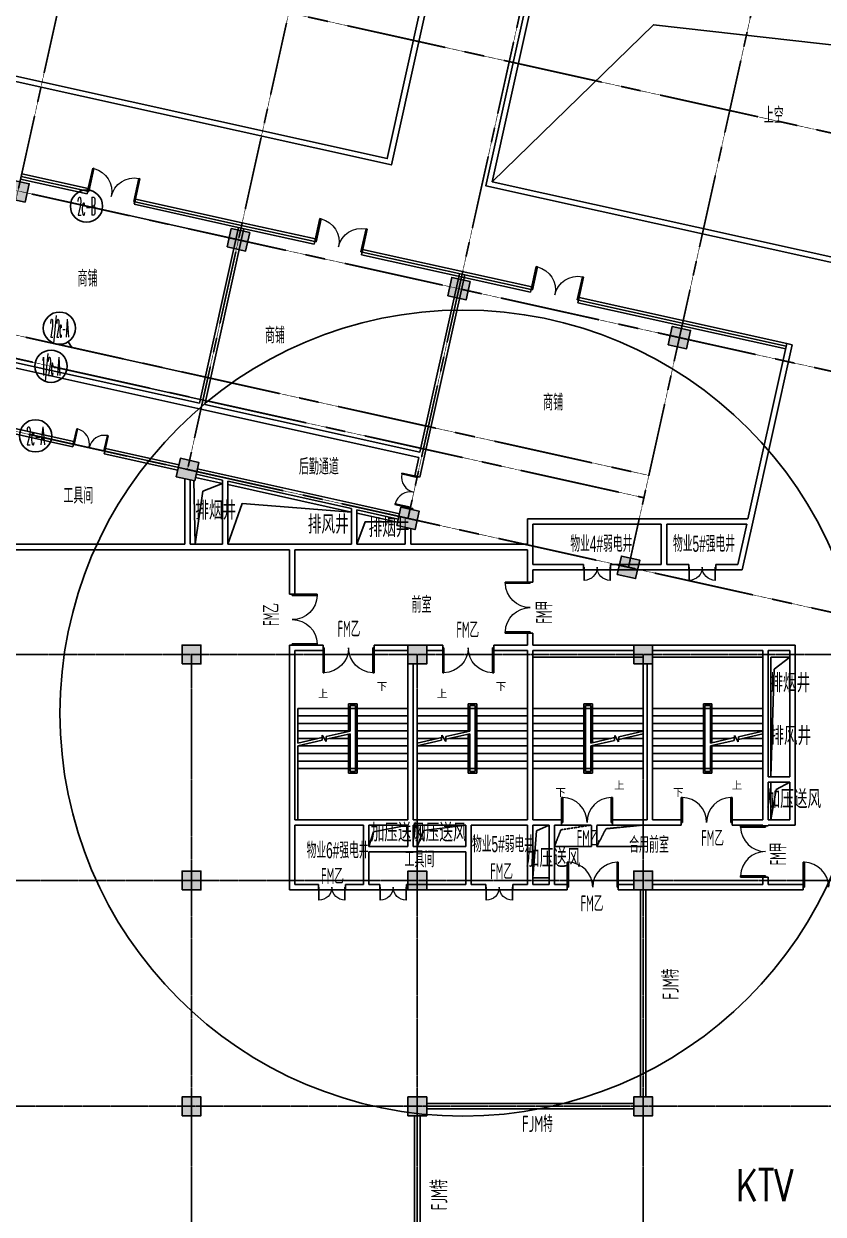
# Model space of a CAD drawing. Header units: metres. Extents: x -605703 to 859526, y 36355 to 746455.
# Drawn here: x -387646 to -357912, y 645104 to 689374 of the extents above; entities that cross this region are included whole.
import ezdxf
from ezdxf.enums import TextEntityAlignment as Align

# ---------------------------------------------------------------- set-up
doc = ezdxf.new("R2010")
doc.units = ezdxf.units.M
doc.linetypes.add('CENTER2', pattern=[2.541, 1.587, -0.318, 0.318, -0.318])
doc.linetypes.add('DASH', pattern=[0.35, 0.25, -0.1])
for name, color, linetype in [('ACS-JZ', 1, 'Continuous'), ('AXIS', 3, 'Continuous'), ('AXIS_TEXT', 7, 'Continuous'), ('COLUMN', 2, 'Continuous'), ('DOTE', 251, 'CENTER2'), ('J-TEXT', 7, 'Continuous'), ('j-WINDOW_TEXT', 7, 'Continuous'), ('j-防火卷帘', 66, 'Continuous'), ('PUB_DIM', 3, 'Continuous'), ('PUB_HATCH', 8, 'Continuous'), ('PUB_TEXT', 7, 'Continuous'), ('S-看线', 5, 'Continuous'), ('STAIR', 3, 'Continuous'), ('WALL', 2, 'Continuous'), ('WINDOW', 4, 'Continuous'), ('栏杆', 6, 'Continuous')]:
    doc.layers.add(name, color=color, linetype=linetype)
doc.styles.add('_TCH_AXIS', font='COMPLEX', dxfattribs={"bigfont": 'GBCBIG'})
doc.styles.add('_TCH_DIM', font='simplex_.ttf', dxfattribs={"bigfont": 'GBCBIG'})
doc.styles.add('COMPLEX', font='COMPLEX')
doc.styles.add('HZ', font='rs', dxfattribs={"width": 0.8, "bigfont": 'hztxt'})
doc.styles.add('mobin', font='ros.shx', dxfattribs={"width": 0.55, "bigfont": 'hzdf2.shx'})
doc.styles.add('探索者', font='tssdeng.shx', dxfattribs={"width": 0.65, "bigfont": 'tssdchn.shx'})

# ---------------------------------------------------------------- blocks, each defined once
blk = doc.blocks.new('$DorLib2D$00000002')
at = {"color": 0}
for p, q in [((-0.5, 0), (-0.5, 0.4875)), ((-0.475, 0.4875), (-0.5, 0.4875)), ((-0.475, 0), (-0.475, 0.4875)), ((0.475, 0), (0.475, 0.4875)), ((0.475, 0.4875), (0.5, 0.4875)), ((0.5, 0), (0.5, 0.4875)), ((-0.5, 0), (-0.475, 0)), ((0.5, 0), (0.475, 0))]:
    blk.add_line(p, q, dxfattribs=at)
at = {"color": 0, "lineweight": 13}
for centre, start, end in [((-0.4875, 0), 0, 88.53072), ((0.4875, 0), 91.46928, 180)]:
    blk.add_arc(centre, 0.4875, start, end, dxfattribs=at)
blk = doc.blocks.new('_AXISO')
blk.add_circle((0, 0), 0.5)
at = {"layer": 'AXIS_TEXT', "style": 'COMPLEX', "width": 1.041667}
blk.add_attdef('A', text='', height=0.56, dxfattribs=at).set_placement((-0.25, -0.28), (0.25, -0.28), align=Align.FIT)
blk = doc.blocks.new('$DorLib2D$00000004')
for p, q in [((-0.485, 0), (-0.485, 0.485)), ((0.485, 0), (0.485, 0.485))]:
    blk.add_line(p, q)
at = {"lineweight": 13}
for centre, start, end in [((-0.485, 0), 0, 90), ((0.485, 0), 90, 180)]:
    blk.add_arc(centre, 0.485, start, end, dxfattribs=at)
blk = doc.blocks.new('_FZH')
blk.add_lwpolyline([(-0.5, -0.5), (0.5, -0.5), (0.5, 0.5), (-0.5, 0.5)], close=True)
at = {"layer": 'PUB_HATCH'}
blk.add_solid([(-0.5, -0.5), (0.5, -0.5), (-0.5, 0.5), (0.5, 0.5)], dxfattribs=at)

msp = doc.modelspace()

# ---------------------------------------------------------------- linework, layer by layer
at = {"ltscale": 4, "extrusion": (-1.1827e-23, -1.32164e-09, 1), "elevation": 0}
msp.add_lwpolyline([(-370221, 683499), (-364228, 689339), (-345477, 687232)], dxfattribs=at)
at = {"layer": 'ACS-JZ', "ltscale": 4, "extrusion": (-1.1827e-23, -1.32164e-09, 1)}
msp.add_circle((-371312, 663740, 0), 14988, dxfattribs=at)
at = {"layer": 'AXIS', "extrusion": (-1.1827e-23, -1.32164e-09, 1)}
for p, q in [((-378870, 681165, 0), (-384728, 682464, 0)), ((-385998, 677548, 0), (-385864, 677338, 0)), ((-380007, 676040, 0), (-385864, 677338, 0)), ((-380191, 675210, 0), (-386048, 676509, 0)), ((-380764, 672623, 0), (-386622, 673921, 0))]:
    msp.add_line(p, q, dxfattribs=at)
at = {"layer": 'DOTE', "extrusion": (-1.1827e-23, -1.32164e-09, 1)}
for p, q in [((-389757, 674616, 0), (-379189, 722285, 0)), ((-381556, 672798, 0), (-370989, 720467, 0)), ((-373355, 670980, 0), (-362788, 718649, 0)), ((-365154, 669162, 0), (-354587, 716831, 0)), ((-328584, 678878, 0), (-466551, 709463, 0)), ((-315870, 667199, 0), (-465168, 700296, 0)), ((-350509, 665916, 0), (-463697, 691008, 0)), ((-421803, 685305, 0), (-364396, 672579, 0)), ((-421987, 684475, 0), (-364580, 671749, 0)), ((-506293, 665916, 0), (-321459, 665916, 0)), ((-381409, 610233, 0), (-381409, 665916, 0)), ((-373009, 610233, 0), (-373009, 665916, 0)), ((-364609, 610233, 0), (-364609, 665916, 0)), ((-527301, 657516, 0), (-321459, 657516, 0)), ((-540030, 649116, 0), (-321459, 649116, 0))]:
    msp.add_line(p, q, dxfattribs=at)
at = {"layer": 'j-防火卷帘', "linetype": 'DASH', "extrusion": (-1.1827e-23, -1.32164e-09, 1)}
for p, q in [((-364709, 649466, 0), (-364709, 657166, 0)), ((-364509, 649466, 0), (-364509, 657166, 0)), ((-372659, 649216, 0), (-364959, 649216, 0)), ((-372659, 649016, 0), (-364959, 649016, 0)), ((-373109, 641066, 0), (-373109, 648766, 0)), ((-372909, 641066, 0), (-372909, 648766, 0))]:
    msp.add_line(p, q, dxfattribs=at)
at = {"layer": 'PUB_DIM', "extrusion": (-1.1827e-23, -1.32164e-09, 1), "elevation": 0}
for points in [[(-367700, 661099, 0, 0, 0), (-367700, 664541, 0, 0, 0), (-365550, 664541, 0, 0, 0), (-365550, 663631, 80, 0, 0), (-365550, 663331, 0, 0, 0)], [(-363325, 661099, 0, 0, 0), (-363325, 664541, 0, 0, 0), (-361175, 664541, 0, 0, 0), (-361175, 663631, 80, 0, 0), (-361175, 663331, 0, 0, 0)], [(-376530, 664227, 0, 0, 0), (-376530, 663458, 80, 0, 0), (-376530, 663158, 0, 0, 0)], [(-374343, 664492, 0, 0, 0), (-374343, 661050, 0, 0, 0), (-376494, 661050, 0, 0, 0), (-376494, 661961, 80, 0, 0), (-376494, 662261, 0, 0, 0)], [(-372105, 664227, 0, 0, 0), (-372105, 663458, 80, 0, 0), (-372105, 663158, 0, 0, 0)], [(-369918, 664492, 0, 0, 0), (-369918, 661050, 0, 0, 0), (-372069, 661050, 0, 0, 0), (-372069, 661961, 80, 0, 0), (-372069, 662261, 0, 0, 0)], [(-365513, 661365, 0, 0, 0), (-365513, 662133, 80, 0, 0), (-365513, 662433, 0, 0, 0)], [(-361138, 661365, 0, 0, 0), (-361138, 662133, 80, 0, 0), (-361138, 662433, 0, 0, 0)]]:
    msp.add_lwpolyline(points, format="xyseb", dxfattribs=at)
at = {"layer": 'S-看线', "ltscale": 4, "extrusion": (-1.1827e-23, -1.32164e-09, 1)}
for p, q in [((-381272, 670016, 0), (-381322, 672388, 0)), ((-359859, 665816, 0), (-359859, 661366, 0)), ((-359859, 665816, 0), (-359159, 665816, 0)), ((-359859, 661166, 0), (-359859, 659766, 0)), ((-374809, 658776, 0), (-374638, 659325, 0)), ((-374638, 659325, 0), (-373359, 659576, 0)), ((-373009, 659576, 0), (-373009, 658776, 0)), ((-373009, 658776, 0), (-372779, 659379, 0)), ((-372779, 659379, 0), (-371209, 659576, 0)), ((-368109, 657616, 0), (-368709, 657616, 0))]:
    msp.add_line(p, q, dxfattribs=at)
at = {"layer": 'S-看线', "ltscale": 4, "extrusion": (-1.1827e-23, -1.32164e-09, 1), "elevation": 0}
for points in [[(-380256, 672280), (-381263, 672503)], [(-381272, 670016), (-380982, 671989), (-380256, 672280)], [(-380056, 672235), (-375456, 671216)], [(-380056, 670016), (-379520, 671538), (-375456, 671216)], [(-375256, 671171), (-373745, 670836)], [(-375256, 670016), (-374943, 670858), (-373794, 670847)], [(-359859, 661366), (-359735, 665372), (-359159, 665816)], [(-359859, 659776), (-359663, 660895), (-359159, 661166)], [(-368709, 657616), (-368575, 659355), (-368109, 659576)]]:
    msp.add_lwpolyline(points, dxfattribs=at)
at = {"layer": 'S-看线', "linetype": 'DASH', "ltscale": 1.5, "extrusion": (-1.1827e-23, -1.32164e-09, 1)}
for points, elevation in [([(-367909, 659576), (-366534, 659576), (-366534, 658776), (-367909, 658776)], -10890), ([(-366334, 659576), (-364609, 659576), (-364609, 658776), (-366334, 658776)], 0)]:
    msp.add_lwpolyline(points, close=True, dxfattribs=dict(at, elevation=elevation))
for points, elevation in [([(-367909, 658776), (-367670, 659398), (-366534, 659576)], -10890), ([(-366334, 658776), (-365991, 659439), (-364609, 659576)], 0)]:
    msp.add_lwpolyline(points, dxfattribs=dict(at, elevation=elevation))
at = {"layer": 'STAIR', "extrusion": (-1.1827e-23, -1.32164e-09, 1)}
for p, q in [((-364609, 665816, 0), (-368709, 665816, 0)), ((-368709, 665816, 0), (-368709, 663916, 0)), ((-364609, 663916, 0), (-364609, 665816, 0)), ((-360159, 665816, 0), (-364259, 665816, 0)), ((-364259, 665816, 0), (-364259, 663916, 0)), ((-360159, 663916, 0), (-360159, 665816, 0)), ((-375249, 664086, 0), (-375569, 664086, 0)), ((-375569, 664086, 0), (-375569, 663057, 0)), ((-375249, 661506, 0), (-375249, 664086, 0)), ((-370799, 664086, 0), (-371119, 664086, 0)), ((-371119, 664086, 0), (-371119, 663057, 0)), ((-370799, 661506, 0), (-370799, 664086, 0)), ((-366499, 664086, 0), (-366819, 664086, 0)), ((-366819, 664086, 0), (-366819, 661506, 0)), ((-366499, 662637, 0), (-366499, 664086, 0)), ((-362049, 664086, 0), (-362369, 664086, 0)), ((-362369, 664086, 0), (-362369, 661506, 0)), ((-362049, 662637, 0), (-362049, 664086, 0)), ((-377459, 663916, 0), (-377459, 662623, 0)), ((-375569, 663916, 0), (-377459, 663916, 0)), ((-375569, 663636, 0), (-377459, 663636, 0)), ((-375309, 664026, 0), (-375509, 664026, 0)), ((-375509, 664026, 0), (-375509, 663071, 0)), ((-375509, 663916, 0), (-375509, 663071, 0)), ((-375509, 663916, 0), (-375309, 663916, 0)), ((-375309, 661566, 0), (-375309, 664026, 0)), ((-375309, 661676, 0), (-375309, 663916, 0)), ((-375249, 663916, 0), (-373359, 663916, 0)), ((-375249, 663636, 0), (-373359, 663636, 0)), ((-373359, 661676, 0), (-373359, 663916, 0)), ((-373009, 663916, 0), (-373009, 662623, 0)), ((-371119, 663916, 0), (-373009, 663916, 0)), ((-371119, 663636, 0), (-373009, 663636, 0)), ((-370859, 664026, 0), (-371059, 664026, 0)), ((-371059, 664026, 0), (-371059, 663071, 0)), ((-371059, 663916, 0), (-371059, 663071, 0)), ((-371059, 663916, 0), (-370859, 663916, 0)), ((-370859, 661566, 0), (-370859, 664026, 0)), ((-370859, 661676, 0), (-370859, 663916, 0)), ((-370799, 663916, 0), (-368909, 663916, 0)), ((-370799, 663636, 0), (-368909, 663636, 0)), ((-368909, 661676, 0), (-368909, 663916, 0)), ((-368709, 663916, 0), (-368709, 661676, 0)), ((-366819, 663916, 0), (-368709, 663916, 0)), ((-368709, 663916, 0), (-366819, 663916, 0)), ((-366819, 663636, 0), (-368709, 663636, 0)), ((-366559, 664026, 0), (-366759, 664026, 0)), ((-366759, 664026, 0), (-366759, 661566, 0)), ((-366759, 663916, 0), (-366759, 661676, 0)), ((-366759, 663916, 0), (-366559, 663916, 0)), ((-366559, 662623, 0), (-366559, 664026, 0)), ((-366559, 662623, 0), (-366559, 663916, 0)), ((-366499, 663916, 0), (-364609, 663916, 0)), ((-366499, 663916, 0), (-364609, 663916, 0)), ((-366499, 663636, 0), (-364609, 663636, 0)), ((-364609, 663071, 0), (-364609, 663916, 0)), ((-364259, 663916, 0), (-364259, 661676, 0)), ((-362369, 663916, 0), (-364259, 663916, 0)), ((-364259, 663916, 0), (-362369, 663916, 0)), ((-362369, 663636, 0), (-364259, 663636, 0)), ((-362109, 664026, 0), (-362309, 664026, 0)), ((-362309, 664026, 0), (-362309, 661566, 0)), ((-362309, 663916, 0), (-362309, 661676, 0)), ((-362309, 663916, 0), (-362109, 663916, 0)), ((-362109, 662623, 0), (-362109, 664026, 0)), ((-362109, 662623, 0), (-362109, 663916, 0)), ((-362049, 663916, 0), (-360159, 663916, 0)), ((-362049, 663916, 0), (-360159, 663916, 0)), ((-362049, 663636, 0), (-360159, 663636, 0)), ((-360159, 663071, 0), (-360159, 663916, 0)), ((-375569, 663356, 0), (-377459, 663356, 0)), ((-375249, 663356, 0), (-373359, 663356, 0)), ((-371119, 663356, 0), (-373009, 663356, 0)), ((-370799, 663356, 0), (-368909, 663356, 0)), ((-366819, 663356, 0), (-368709, 663356, 0)), ((-366499, 663356, 0), (-364609, 663356, 0)), ((-362369, 663356, 0), (-364259, 663356, 0)), ((-362049, 663356, 0), (-360159, 663356, 0)), ((-375569, 663076, 0), (-377459, 663076, 0)), ((-376551, 662832, 0), (-377459, 662623, 0)), ((-376708, 662796, 0), (-377459, 662796, 0)), ((-376554, 662728, 0), (-377459, 662521, 0)), ((-376548, 662915, 0), (-376554, 662728, 0)), ((-376401, 662689, 0), (-376548, 662915, 0)), ((-376395, 662868, 0), (-376401, 662689, 0)), ((-375509, 662969, 0), (-376399, 662764, 0)), ((-375509, 663071, 0), (-376395, 662868, 0)), ((-375569, 662796, 0), (-376261, 662796, 0)), ((-375569, 662955, 0), (-375569, 661506, 0)), ((-375509, 662969, 0), (-375509, 661676, 0)), ((-375509, 662969, 0), (-375509, 661566, 0)), ((-375249, 663076, 0), (-373359, 663076, 0)), ((-375249, 662796, 0), (-373359, 662796, 0)), ((-371119, 663076, 0), (-373009, 663076, 0)), ((-372101, 662832, 0), (-373009, 662623, 0)), ((-372258, 662796, 0), (-373009, 662796, 0)), ((-372104, 662728, 0), (-373009, 662521, 0)), ((-372098, 662915, 0), (-372104, 662728, 0)), ((-371951, 662689, 0), (-372098, 662915, 0)), ((-371945, 662868, 0), (-371951, 662689, 0)), ((-371059, 662969, 0), (-371949, 662764, 0)), ((-371059, 663071, 0), (-371945, 662868, 0)), ((-371119, 662796, 0), (-371811, 662796, 0)), ((-371119, 662955, 0), (-371119, 661506, 0)), ((-371059, 662969, 0), (-371059, 661676, 0)), ((-371059, 662969, 0), (-371059, 661566, 0)), ((-370799, 663076, 0), (-368909, 663076, 0)), ((-370799, 662796, 0), (-368909, 662796, 0)), ((-366819, 663076, 0), (-368709, 663076, 0)), ((-366819, 662796, 0), (-368709, 662796, 0)), ((-366559, 662623, 0), (-365670, 662827, 0)), ((-366499, 663076, 0), (-364609, 663076, 0)), ((-366499, 662796, 0), (-365808, 662796, 0)), ((-365674, 662724, 0), (-365667, 662902, 0)), ((-365667, 662902, 0), (-365521, 662677, 0)), ((-365521, 662677, 0), (-365514, 662863, 0)), ((-365518, 662760, 0), (-364609, 662969, 0)), ((-365514, 662863, 0), (-364609, 663071, 0)), ((-365361, 662796, 0), (-364609, 662796, 0)), ((-364609, 661676, 0), (-364609, 662969, 0)), ((-362369, 663076, 0), (-364259, 663076, 0)), ((-362369, 662796, 0), (-364259, 662796, 0)), ((-362109, 662623, 0), (-361220, 662827, 0)), ((-362049, 663076, 0), (-360159, 663076, 0)), ((-362049, 662796, 0), (-361358, 662796, 0)), ((-361224, 662724, 0), (-361217, 662902, 0)), ((-361217, 662902, 0), (-361071, 662677, 0)), ((-361071, 662677, 0), (-361064, 662863, 0)), ((-361068, 662760, 0), (-360159, 662969, 0)), ((-361064, 662863, 0), (-360159, 663071, 0)), ((-360911, 662796, 0), (-360159, 662796, 0)), ((-360159, 661676, 0), (-360159, 662969, 0)), ((-377459, 662521, 0), (-377459, 661676, 0)), ((-375569, 662516, 0), (-377459, 662516, 0)), ((-375249, 662516, 0), (-373359, 662516, 0)), ((-373009, 662521, 0), (-373009, 661676, 0)), ((-371119, 662516, 0), (-373009, 662516, 0)), ((-370799, 662516, 0), (-368909, 662516, 0)), ((-366819, 662516, 0), (-368709, 662516, 0)), ((-366559, 662521, 0), (-365674, 662724, 0)), ((-366559, 661676, 0), (-366559, 662521, 0)), ((-366559, 661566, 0), (-366559, 662521, 0)), ((-366499, 661506, 0), (-366499, 662534, 0)), ((-366499, 662516, 0), (-364609, 662516, 0)), ((-362369, 662516, 0), (-364259, 662516, 0)), ((-362109, 662521, 0), (-361224, 662724, 0)), ((-362109, 661676, 0), (-362109, 662521, 0)), ((-362109, 661566, 0), (-362109, 662521, 0)), ((-362049, 661506, 0), (-362049, 662534, 0)), ((-362049, 662516, 0), (-360159, 662516, 0)), ((-375569, 662236, 0), (-377459, 662236, 0)), ((-375569, 661956, 0), (-377459, 661956, 0)), ((-375249, 662236, 0), (-373359, 662236, 0)), ((-375249, 661956, 0), (-373359, 661956, 0)), ((-371119, 662236, 0), (-373009, 662236, 0)), ((-371119, 661956, 0), (-373009, 661956, 0)), ((-370799, 662236, 0), (-368909, 662236, 0)), ((-370799, 661956, 0), (-368909, 661956, 0)), ((-366819, 662236, 0), (-368709, 662236, 0)), ((-366819, 661956, 0), (-368709, 661956, 0)), ((-366499, 662236, 0), (-364609, 662236, 0)), ((-366499, 661956, 0), (-364609, 661956, 0)), ((-362369, 662236, 0), (-364259, 662236, 0)), ((-362369, 661956, 0), (-364259, 661956, 0)), ((-362049, 662236, 0), (-360159, 662236, 0)), ((-362049, 661956, 0), (-360159, 661956, 0)), ((-375569, 661676, 0), (-377459, 661676, 0)), ((-377459, 661676, 0), (-377459, 659776, 0)), ((-375569, 661676, 0), (-377459, 661676, 0)), ((-375569, 661506, 0), (-375249, 661506, 0)), ((-375309, 661676, 0), (-375509, 661676, 0)), ((-375509, 661566, 0), (-375309, 661566, 0)), ((-375249, 661676, 0), (-373359, 661676, 0)), ((-373359, 661676, 0), (-375249, 661676, 0)), ((-373359, 659776, 0), (-373359, 661676, 0)), ((-371119, 661676, 0), (-373009, 661676, 0)), ((-373009, 661676, 0), (-373009, 659776, 0)), ((-371119, 661676, 0), (-373009, 661676, 0)), ((-371119, 661506, 0), (-370799, 661506, 0)), ((-370859, 661676, 0), (-371059, 661676, 0)), ((-371059, 661566, 0), (-370859, 661566, 0)), ((-370799, 661676, 0), (-368909, 661676, 0)), ((-368909, 661676, 0), (-370799, 661676, 0)), ((-368909, 659776, 0), (-368909, 661676, 0)), ((-366819, 661676, 0), (-368709, 661676, 0)), ((-366819, 661506, 0), (-366499, 661506, 0)), ((-366559, 661676, 0), (-366759, 661676, 0)), ((-366759, 661566, 0), (-366559, 661566, 0)), ((-366499, 661676, 0), (-364609, 661676, 0)), ((-362369, 661676, 0), (-364259, 661676, 0)), ((-362369, 661506, 0), (-362049, 661506, 0)), ((-362109, 661676, 0), (-362309, 661676, 0)), ((-362309, 661566, 0), (-362109, 661566, 0)), ((-362049, 661676, 0), (-360159, 661676, 0)), ((-377459, 659776, 0), (-373359, 659776, 0)), ((-373009, 659776, 0), (-368909, 659776, 0))]:
    msp.add_line(p, q, dxfattribs=at)
at = {"layer": 'WALL', "extrusion": (-1.1827e-23, -1.32164e-09, 1)}
for p, q in [((-379662, 681802, 0), (-381112, 675261, 0)), ((-379467, 681759, 0), (-380917, 675217, 0)), ((-372911, 673443, 0), (-371440, 680082, 0)), ((-372738, 673302, 0), (-371245, 680038, 0)), ((-371440, 680082, 0), (-371245, 680038, 0)), ((-360709, 670962, 0), (-359263, 677485, 0)), ((-360531, 670841, 0), (-359068, 677441, 0)), ((-359263, 677485, 0), (-359068, 677441, 0)), ((-389118, 677035, 0), (-381112, 675261, 0)), ((-389259, 676862, 0), (-381058, 675044, 0)), ((-380917, 675217, 0), (-372911, 673443, 0)), ((-381058, 675044, 0), (-372955, 673247, 0)), ((-389437, 674443, 0), (-385827, 673643, 0)), ((-385784, 673838, 0), (-389393, 674638, 0)), ((-385827, 673643, 0), (-385784, 673838, 0)), ((-384612, 673578, 0), (-384656, 673383, 0)), ((-384656, 673383, 0), (-381919, 672776, 0)), ((-381876, 672972, 0), (-384612, 673578, 0)), ((-372955, 673247, 0), (-373107, 672559, 0)), ((-372912, 672515, 0), (-372738, 673302, 0)), ((-381236, 672625, 0), (-380256, 672408, 0)), ((-381192, 672820, 0), (-380134, 672586, 0)), ((-380134, 672586, 0), (-375334, 671521, 0)), ((-373107, 672559, 0), (-372912, 672515, 0)), ((-381656, 672462, 0), (-381656, 670016, 0)), ((-381456, 672418, 0), (-381456, 670016, 0)), ((-380256, 672408, 0), (-380256, 670016, 0)), ((-380056, 672363, 0), (-380056, 670016, 0)), ((-380056, 672363, 0), (-375456, 671344, 0)), ((-375456, 671344, 0), (-375456, 670016, 0)), ((-375334, 671521, 0), (-373675, 671154, 0)), ((-375256, 671299, 0), (-375256, 670016, 0)), ((-375256, 671299, 0), (-373718, 670958, 0)), ((-373367, 671387, 0), (-373377, 671344, 0)), ((-373172, 671344, 0), (-373367, 671387, 0)), ((-373181, 671300, 0), (-373172, 671344, 0)), ((-368909, 670962, 0), (-363834, 670962, 0)), ((-368909, 670016, 0), (-368909, 670962, 0)), ((-368709, 670762, 0), (-363934, 670762, 0)), ((-368709, 669916, 0), (-368709, 670762, 0)), ((-363934, 669262, 0), (-363934, 670762, 0)), ((-363834, 670962, 0), (-360709, 670962, 0)), ((-363734, 669262, 0), (-363734, 670762, 0)), ((-363734, 670762, 0), (-360753, 670762, 0)), ((-361086, 669262, 0), (-360753, 670762, 0)), ((-360925, 669062, 0), (-360531, 670841, 0)), ((-373455, 670016, 0), (-373455, 670644, 0)), ((-373255, 670016, 0), (-373255, 670600, 0)), ((-389757, 669816, 0), (-381556, 669816, 0)), ((-389657, 670016, 0), (-381656, 670016, 0)), ((-381556, 669816, 0), (-380156, 669816, 0)), ((-381456, 670016, 0), (-380256, 670016, 0)), ((-380156, 669816, 0), (-377759, 669816, 0)), ((-380056, 670016, 0), (-377659, 670016, 0)), ((-377759, 669816, 0), (-377759, 668166, 0)), ((-377659, 670016, 0), (-375456, 670016, 0)), ((-377559, 668166, 0), (-377559, 669816, 0)), ((-377559, 669816, 0), (-375356, 669816, 0)), ((-375356, 669816, 0), (-373355, 669816, 0)), ((-375256, 670016, 0), (-373455, 670016, 0)), ((-373355, 669816, 0), (-368909, 669816, 0)), ((-373255, 670016, 0), (-368909, 670016, 0)), ((-368909, 669162, 0), (-368909, 669816, 0)), ((-368709, 669262, 0), (-368709, 669916, 0)), ((-368909, 669162, 0), (-368909, 668614, 0)), ((-366822, 669262, 0), (-368709, 669262, 0)), ((-368709, 668614, 0), (-368709, 669062, 0)), ((-368709, 669062, 0), (-366822, 669062, 0)), ((-366822, 669062, 0), (-366822, 669262, 0)), ((-363934, 669262, 0), (-365822, 669262, 0)), ((-365822, 669262, 0), (-365822, 669062, 0)), ((-365822, 669062, 0), (-363834, 669062, 0)), ((-363834, 669062, 0), (-362910, 669062, 0)), ((-362910, 669262, 0), (-363734, 669262, 0)), ((-362910, 669062, 0), (-362910, 669262, 0)), ((-361086, 669262, 0), (-361910, 669262, 0)), ((-361910, 669262, 0), (-361910, 669062, 0)), ((-361910, 669062, 0), (-360925, 669062, 0)), ((-368909, 668614, 0), (-368709, 668614, 0)), ((-377759, 668166, 0), (-377559, 668166, 0)), ((-368709, 666714, 0), (-368909, 666714, 0)), ((-368909, 666714, 0), (-368909, 666266, 0)), ((-368709, 666266, 0), (-368709, 666714, 0)), ((-377559, 666266, 0), (-377759, 666266, 0)), ((-377759, 666266, 0), (-377759, 666166, 0)), ((-377759, 659676, 0), (-377759, 666166, 0)), ((-376516, 666266, 0), (-377559, 666266, 0)), ((-377559, 666066, 0), (-376516, 666066, 0)), ((-377559, 659776, 0), (-377559, 666066, 0)), ((-376516, 666066, 0), (-376516, 666266, 0)), ((-373359, 666266, 0), (-374616, 666266, 0)), ((-374616, 666266, 0), (-374616, 666066, 0)), ((-374616, 666066, 0), (-373359, 666066, 0)), ((-372066, 666266, 0), (-372659, 666266, 0)), ((-372659, 666066, 0), (-372066, 666066, 0)), ((-372066, 666066, 0), (-372066, 666266, 0)), ((-368909, 666266, 0), (-370166, 666266, 0)), ((-370166, 666266, 0), (-370166, 666066, 0)), ((-370166, 666066, 0), (-368909, 666066, 0)), ((-368909, 659776, 0), (-368909, 666066, 0)), ((-368709, 666266, 0), (-364959, 666266, 0)), ((-368709, 659776, 0), (-368709, 666066, 0)), ((-368709, 666066, 0), (-364959, 666066, 0)), ((-364259, 666266, 0), (-360059, 666266, 0)), ((-364259, 666066, 0), (-360159, 666066, 0)), ((-360159, 661266, 0), (-360159, 666066, 0)), ((-360059, 666266, 0), (-358959, 666266, 0)), ((-359959, 666066, 0), (-359159, 666066, 0)), ((-359959, 661366, 0), (-359959, 666066, 0)), ((-359159, 661366, 0), (-359159, 666066, 0)), ((-358959, 661266, 0), (-358959, 666266, 0)), ((-373359, 659776, 0), (-373359, 665566, 0)), ((-373159, 659776, 0), (-373159, 665566, 0)), ((-364459, 659776, 0), (-364459, 665566, 0)), ((-364259, 659776, 0), (-364259, 665566, 0)), ((-360159, 659776, 0), (-360159, 661266, 0)), ((-359959, 661366, 0), (-359159, 661366, 0)), ((-359959, 661166, 0), (-359159, 661166, 0)), ((-359959, 659776, 0), (-359959, 661166, 0)), ((-359159, 659776, 0), (-359159, 661166, 0)), ((-358959, 659576, 0), (-358959, 661266, 0)), ((-377759, 657166, 0), (-377759, 659676, 0)), ((-374909, 659776, 0), (-377559, 659776, 0)), ((-373359, 659776, 0), (-374909, 659776, 0)), ((-371109, 659776, 0), (-373159, 659776, 0)), ((-368909, 659776, 0), (-371109, 659776, 0)), ((-368709, 659776, 0), (-368009, 659776, 0)), ((-367647, 659776, 0), (-368009, 659776, 0)), ((-367647, 659576, 0), (-367647, 659776, 0)), ((-364459, 659776, 0), (-365747, 659776, 0)), ((-365747, 659776, 0), (-365747, 659576, 0)), ((-363197, 659776, 0), (-364259, 659776, 0)), ((-363197, 659576, 0), (-363197, 659776, 0)), ((-360159, 659776, 0), (-361297, 659776, 0)), ((-361297, 659776, 0), (-361297, 659576, 0)), ((-359959, 659776, 0), (-359159, 659776, 0)), ((-375009, 659576, 0), (-377559, 659576, 0)), ((-377559, 657366, 0), (-377559, 659576, 0)), ((-375009, 659576, 0), (-375009, 658676, 0)), ((-374809, 659576, 0), (-374809, 658776, 0)), ((-373359, 659576, 0), (-374809, 659576, 0)), ((-373359, 659576, 0), (-373359, 658776, 0)), ((-373159, 659576, 0), (-373159, 658776, 0)), ((-371209, 659576, 0), (-373159, 659576, 0)), ((-371209, 658776, 0), (-371209, 659576, 0)), ((-368909, 659576, 0), (-371009, 659576, 0)), ((-371009, 658676, 0), (-371009, 659576, 0)), ((-368909, 657366, 0), (-368909, 659576, 0)), ((-368709, 659576, 0), (-368109, 659576, 0)), ((-368709, 657366, 0), (-368709, 659576, 0)), ((-368109, 657366, 0), (-368109, 659576, 0)), ((-367909, 657366, 0), (-367909, 659576, 0)), ((-367909, 659576, 0), (-367647, 659576, 0)), ((-365747, 659576, 0), (-364359, 659576, 0)), ((-364359, 659576, 0), (-363197, 659576, 0)), ((-361297, 659576, 0), (-360159, 659576, 0)), ((-360159, 659576, 0), (-360159, 659541, 0)), ((-360159, 659541, 0), (-359959, 659541, 0)), ((-359959, 659541, 0), (-359959, 659576, 0)), ((-359959, 659576, 0), (-358959, 659576, 0)), ((-373359, 658776, 0), (-374809, 658776, 0)), ((-371209, 658776, 0), (-373159, 658776, 0)), ((-375009, 658676, 0), (-375009, 657366, 0)), ((-374809, 658576, 0), (-374809, 657366, 0)), ((-373259, 658576, 0), (-374809, 658576, 0)), ((-371209, 658576, 0), (-373259, 658576, 0)), ((-371209, 657366, 0), (-371209, 658576, 0)), ((-371009, 657366, 0), (-371009, 658676, 0)), ((-359959, 657641, 0), (-360159, 657641, 0)), ((-360159, 657641, 0), (-360159, 657366, 0)), ((-359959, 657366, 0), (-359959, 657641, 0)), ((-377759, 657166, 0), (-376684, 657166, 0)), ((-376684, 657366, 0), (-377559, 657366, 0)), ((-376684, 657166, 0), (-376684, 657366, 0)), ((-375009, 657366, 0), (-375684, 657366, 0)), ((-375684, 657366, 0), (-375684, 657166, 0)), ((-375684, 657166, 0), (-374909, 657166, 0)), ((-374909, 657166, 0), (-374409, 657166, 0)), ((-374409, 657366, 0), (-374809, 657366, 0)), ((-374409, 657166, 0), (-374409, 657366, 0)), ((-371209, 657366, 0), (-373409, 657366, 0)), ((-373409, 657366, 0), (-373409, 657166, 0)), ((-373409, 657166, 0), (-371109, 657166, 0)), ((-371109, 657166, 0), (-370459, 657166, 0)), ((-370459, 657366, 0), (-371009, 657366, 0)), ((-370459, 657166, 0), (-370459, 657366, 0)), ((-368909, 657366, 0), (-369459, 657366, 0)), ((-369459, 657366, 0), (-369459, 657166, 0)), ((-369459, 657166, 0), (-368809, 657166, 0)), ((-368809, 657166, 0), (-368009, 657166, 0)), ((-368709, 657366, 0), (-368109, 657366, 0)), ((-368009, 657166, 0), (-367434, 657166, 0)), ((-367434, 657366, 0), (-367909, 657366, 0)), ((-367434, 657166, 0), (-367434, 657366, 0)), ((-364959, 657366, 0), (-365534, 657366, 0)), ((-365534, 657366, 0), (-365534, 657166, 0)), ((-365534, 657166, 0), (-364959, 657166, 0)), ((-364259, 657366, 0), (-360159, 657366, 0)), ((-364259, 657166, 0), (-360059, 657166, 0)), ((-360059, 657166, 0), (-358659, 657166, 0)), ((-358659, 657366, 0), (-359959, 657366, 0)), ((-358659, 657166, 0), (-358659, 657366, 0))]:
    msp.add_line(p, q, dxfattribs=at)
at = {"layer": 'WINDOW', "extrusion": (-1.1827e-23, -1.32164e-09, 1)}
for p, q in [((-387766, 683598, 0), (-385294, 683050, 0)), ((-387744, 683696, 0), (-385272, 683148, 0)), ((-385250, 683246, 0), (-387722, 683794, 0)), ((-385294, 683050, 0), (-385250, 683246, 0)), ((-383493, 682856, 0), (-383536, 682661, 0)), ((-383536, 682661, 0), (-379565, 681780, 0)), ((-383515, 682758, 0), (-379543, 681878, 0)), ((-379521, 681975, 0), (-383493, 682856, 0)), ((-379565, 681780, 0), (-376843, 681177, 0)), ((-379543, 681878, 0), (-376821, 681274, 0)), ((-376799, 681372, 0), (-379521, 681975, 0)), ((-376843, 681177, 0), (-376799, 681372, 0)), ((-375042, 680982, 0), (-375085, 680787, 0)), ((-375064, 680885, 0), (-368774, 679490, 0)), ((-368752, 679588, 0), (-375042, 680982, 0)), ((-375085, 680787, 0), (-368795, 679393, 0)), ((-368795, 679393, 0), (-368752, 679588, 0)), ((-366995, 679199, 0), (-367038, 679003, 0)), ((-359263, 677485, 0), (-366995, 679199, 0)), ((-367038, 679003, 0), (-359306, 677289, 0)), ((-367016, 679101, 0), (-359285, 677387, 0)), ((-366822, 669062, 0), (-365822, 669062, 0)), ((-362910, 669062, 0), (-361910, 669062, 0)), ((-376684, 657166, 0), (-375684, 657166, 0)), ((-374409, 657166, 0), (-373409, 657166, 0)), ((-370459, 657166, 0), (-369459, 657166, 0))]:
    msp.add_line(p, q, dxfattribs=at)
at = {"layer": '栏杆', "ltscale": 1.5, "extrusion": (-1.1827e-23, -1.32164e-09, 1), "elevation": 0}
for points in [[(-397836, 699044), (-399871, 689867), (-373974, 684126), (-371940, 693303)], [(-397684, 698805), (-399632, 690019), (-374126, 684364), (-372179, 693151)], [(-368425, 692524), (-370460, 683347), (-347126, 678174), (-345092, 687351)], [(-368273, 692285), (-370221, 683499), (-347278, 678413), (-345330, 687199)]]:
    msp.add_lwpolyline(points, close=True, dxfattribs=at)

# ---------------------------------------------------------------- block references
at = {"layer": 'AXIS', "extrusion": (-1.1827e-23, -1.32164e-09, 1)}
ref = msp.add_blockref('_AXISO', (-385314, 682594, 0), dxfattribs=dict(at, xscale=1200, yscale=1200, zscale=1200))
ref.add_attrib('A', '2c-B', dxfattribs={"layer": 'AXIS_TEXT', "ltscale": 4, "extrusion": (-1.1827e-23, -1.32164e-09, 1), "height": 678.8, "style": '_TCH_AXIS', "width": 0.256098}).set_placement((-385653, 682254, 0), (-384975, 682254, 0), align=Align.FIT)
ref = msp.add_blockref('_AXISO', (-386320, 678054, 0), dxfattribs=dict(at, xscale=1200, yscale=1200, zscale=1200))
ref.add_attrib('A', '2/2c-A', dxfattribs={"layer": 'AXIS_TEXT', "ltscale": 4, "extrusion": (-1.1827e-23, -1.32164e-09, 1), "height": 678.8, "style": '_TCH_AXIS', "width": 0.168}).set_placement((-386660, 677715, 0), (-385981, 677715, 0), align=Align.FIT)
ref = msp.add_blockref('_AXISO', (-386634, 676638, 0), dxfattribs=dict(at, xscale=1200, yscale=1200, zscale=1200))
ref.add_attrib('A', '1/2c-A', dxfattribs={"layer": 'AXIS_TEXT', "ltscale": 4, "extrusion": (-1.1827e-23, -1.32164e-09, 1), "height": 678.8, "style": '_TCH_AXIS', "width": 0.175}).set_placement((-386974, 676299, 0), (-386295, 676299, 0), align=Align.FIT)
ref = msp.add_blockref('_AXISO', (-387208, 674051, 0), dxfattribs=dict(at, xscale=1200, yscale=1200, zscale=1200))
ref.add_attrib('A', '2c-A', dxfattribs={"layer": 'AXIS_TEXT', "ltscale": 4, "extrusion": (-1.1827e-23, -1.32164e-09, 1), "height": 678.8, "style": '_TCH_AXIS', "width": 0.253012}).set_placement((-387547, 673712, 0), (-386868, 673712, 0), align=Align.FIT)
at = {"layer": 'COLUMN', "extrusion": (-1.1827e-23, -1.32164e-09, 1)}
for p, xscale, yscale, zscale, rotation in [((-387863, 683159, 0), 700.0000000000416, 700.0000000004657, 700.0000000004834, 347.5006742851749), ((-379662, 681341, 0), 700.0000000001424, 700, 700.0000000000288, 347.5006742851377), ((-371461, 679523, 0), 700.0000000004962, 700, 699.999999999928, 347.5006742851832), ((-363260, 677705, 0), 700.0000000002947, 700, 700.000000000181, 347.5006742852576), ((-381556, 672798, 0), 699.99999999984, 700, 699.999999999928, 347.5006742852493), ((-373355, 670980, 0), 700.0000000002432, 700.0000000004657, 700.0000000004834, 347.5006742851005), ((-365154, 669162, 0), 700.0000000000416, 699.9999999995343, 699.9999999995741, 347.5006742851749), ((-381409, 649116, 0), 700, 699.9999999995343, 699.9999999995343, 359.9999999999619)]:
    msp.add_blockref('_FZH', p, dxfattribs=dict(at, xscale=xscale, yscale=yscale, zscale=zscale, rotation=rotation))
for p, xscale, yscale, zscale in [((-381409, 665916, 0), 700, 700, 700), ((-373009, 665916, 0), 700, 700.0000000004657, 700.0000000004657), ((-364609, 665916, 0), 700, 700, 700), ((-381409, 657516, 0), 700, 700, 700), ((-373009, 657516, 0), 699.9999999995343, 700, 700), ((-364609, 657516, 0), 700, 700, 700), ((-373009, 649116, 0), 700, 700, 700), ((-364609, 649116, 0), 700.0000000004657, 699.9999999995343, 699.9999999995343)]:
    msp.add_blockref('_FZH', p, dxfattribs=dict(at, xscale=xscale, yscale=yscale, zscale=zscale))
at = {"layer": 'WINDOW', "extrusion": (-1.1827e-23, -1.32164e-09, 1)}
for name, p, xscale, yscale, zscale, rotation in [('$DorLib2D$00000002', (-384393, 682953, 0), -1800.000000000052, 1800, -1800, 347.5006742851962), ('$DorLib2D$00000002', (-375942, 681080, 0), -1800.000000000052, 1800, -1800, 347.5006742851962), ('$DorLib2D$00000002', (-367895, 679296, 0), -1800.000000000052, 1800, -1800, 347.5006742851962), ('$DorLib2D$00000002', (-385220, 673611, 0), 1199.999999999983, 1200, 1200, 347.5006742852032), ('$DorLib2D$00000002', (-373140, 671951, 0), 1199.999999999988, 1200, 1200, 77.50199665479512), ('$DorLib2D$00000002', (-368809, 667664, 0), -1900, 1900, -1900, 90.00000000005444), ('$DorLib2D$00000002', (-377659, 667216, 0), 1900, -1900, 1900, 90.00000000002456), ('$DorLib2D$00000002', (-360059, 658591, 0), 1900, 1900, 1900, 90.00000000004565), ('$DorLib2D$00000002', (-366484, 657266, 0), 1900.000000000012, 1900, 1900, 6.3851736992e-06), ('$DorLib2D$00000004', (-369959, 657266, 0), 1000.000000000006, -1000, 1000, 6.3851863373e-06)]:
    msp.add_blockref(name, p, dxfattribs=dict(at, xscale=xscale, yscale=yscale, zscale=zscale, rotation=rotation))
for name, p, xscale, yscale, zscale in [('$DorLib2D$00000004', (-366322, 669162, 0), 1000, -1000, 1000), ('$DorLib2D$00000004', (-362410, 669162, 0), 1000, -1000, 1000), ('$DorLib2D$00000002', (-375566, 666166, 0), 1900, -1900, 1900), ('$DorLib2D$00000002', (-371116, 666166, 0), 1900, -1900, 1900), ('$DorLib2D$00000002', (-366697, 659676, 0), 1900, 1900, 1900), ('$DorLib2D$00000002', (-362247, 659676, 0), 1900, 1900, 1900), ('$DorLib2D$00000002', (-357709, 657266, 0), 1900, 1900, 1900), ('$DorLib2D$00000004', (-376184, 657266, 0), 1000, -1000, 1000), ('$DorLib2D$00000004', (-373909, 657266, 0), 1000, -1000, 1000)]:
    msp.add_blockref(name, p, dxfattribs=dict(at, xscale=xscale, yscale=yscale, zscale=zscale))

# ---------------------------------------------------------------- texts
at = {"layer": 'J-TEXT', "extrusion": (-1.1827e-23, -1.32164e-09, 1), "style": 'mobin'}
for s, width, p in [('上空', 0.65, (-360120, 685674, 0)), ('商铺', 0.65, (-385645, 679602, 0)), ('商铺', 0.65, (-378678, 677491, 0)), ('商铺', 0.65, (-368326, 674995, 0)), ('后勤通道', 0.65, (-377411, 672607, 0)), ('工具间', 0.65, (-386174, 671529, 0)), ('物业4#弱电井', 0.55, (-367316, 669737, 0)), ('物业5#强电井', 0.55, (-363498, 669737, 0)), ('前室', 0.65, (-373221, 667472, 0)), ('物业5#弱电井', 0.55, (-370975, 658567, 0)), ('合用前室', 0.65, (-365132, 658542, 0)), ('物业6#强电井', 0.55, (-377127, 658338, 0)), ('工具间', 0.65, (-373485, 658005, 0))]:
    msp.add_text(s, height=600, dxfattribs=dict(at, width=width)).set_placement(p)
at = {"layer": 'J-TEXT', "extrusion": (-1.1827e-23, -1.32164e-09, 1), "width": 0.65}
for s, p in [('排烟井', (-381267, 671001, 3000)), ('排风井', (-377082, 670478, 0)), ('排烟井', (-374819, 670352, 3000)), ('排烟井', (-359914, 664583, 0)), ('排风井', (-359879, 662617, 0)), ('加压送风', (-360019, 660264, 0)), ('加压送风', (-374741, 659021, 0)), ('加压送风', (-373203, 659021, 0)), ('加压送风', (-368969, 658073, 0))]:
    msp.add_text(s, height=600, dxfattribs=at).set_placement(p)
at = {"layer": 'j-WINDOW_TEXT', "color": 150, "extrusion": (-1.1827e-23, -1.32164e-09, 1), "style": '探索者'}
for s, width, p in [('FM乙', 0.5, (-378147, 666985, 0)), ('FM甲', 0.5, (-367993, 667068, 0)), ('FM甲', 0.5, (-359288, 658081, 0)), ('FJM特', 0.6, (-363287, 653084, 0)), ('FJM特', 0.6, (-371895, 645253, 0))]:
    msp.add_text(s, height=600, rotation=90, dxfattribs=dict(at, width=width)).set_placement(p)
for s, width, p in [('FM乙', 0.5, (-375974, 666569, 0)), ('FM乙', 0.5, (-371553, 666537, 0)), ('FM乙', 0.5, (-367076, 658791, 0)), ('FM乙', 0.5, (-362447, 658791, 0)), ('FM乙', 0.5, (-376585, 657378, 0)), ('FM乙', 0.5, (-370296, 657552, 0)), ('FM乙', 0.5, (-366934, 656359, 0)), ('FJM特', 0.6, (-369115, 648161, 0))]:
    msp.add_text(s, height=600, dxfattribs=dict(at, width=width)).set_placement(p)
at = {"layer": 'PUB_TEXT', "extrusion": (-1.1827e-23, -1.32164e-09, 1), "style": '_TCH_DIM'}
for s, p in [('上', (-376703, 664327, 0)), ('下', (-374512, 664592, 0)), ('上', (-372278, 664327, 0)), ('下', (-370087, 664592, 0)), ('上', (-365686, 660915, 0)), ('上', (-361311, 660915, 0)), ('下', (-367869, 660649, 0)), ('下', (-363494, 660649, 0))]:
    msp.add_text(s, height=281, dxfattribs=at).set_placement(p)
at = {"layer": 'PUB_TEXT', "extrusion": (-1.1827e-23, -1.32164e-09, 1), "style": 'HZ', "width": 0.75}
msp.add_text('KTV', height=1200, dxfattribs=at).set_placement((-361151, 645584, 0))

doc.saveas('drawing.dxf')
